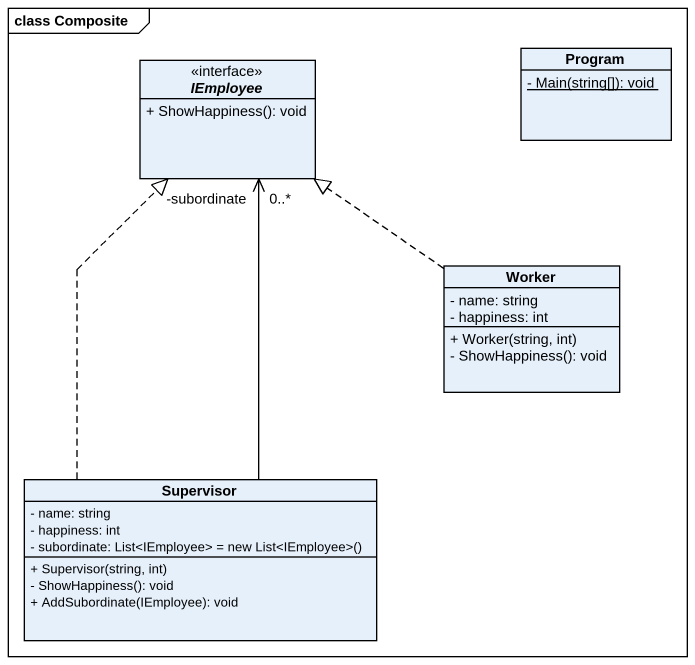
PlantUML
@startuml
mainframe class Composite
hide circle
hide empty members
skinparam classAttributeIconSize 0
interface IEmployee {
  + ShowHappiness(): void
}
class Program {
  {static} - Main(string[]): void
}
class Worker {
  - name: string
  - happiness: int
  + Worker(string, int)
  - ShowHappiness(): void
}
class Supervisor {
  - name: string
  - happiness: int
  {field} - subordinate: List<IEmployee> = new List<IEmployee>()
  + Supervisor(string, int)
  - ShowHappiness(): void
  + AddSubordinate(IEmployee): void
}
Worker .up.|> IEmployee
Supervisor .up.|> IEmployee
Supervisor -up-> "-subordinate\n0..*" IEmployee
@enduml
